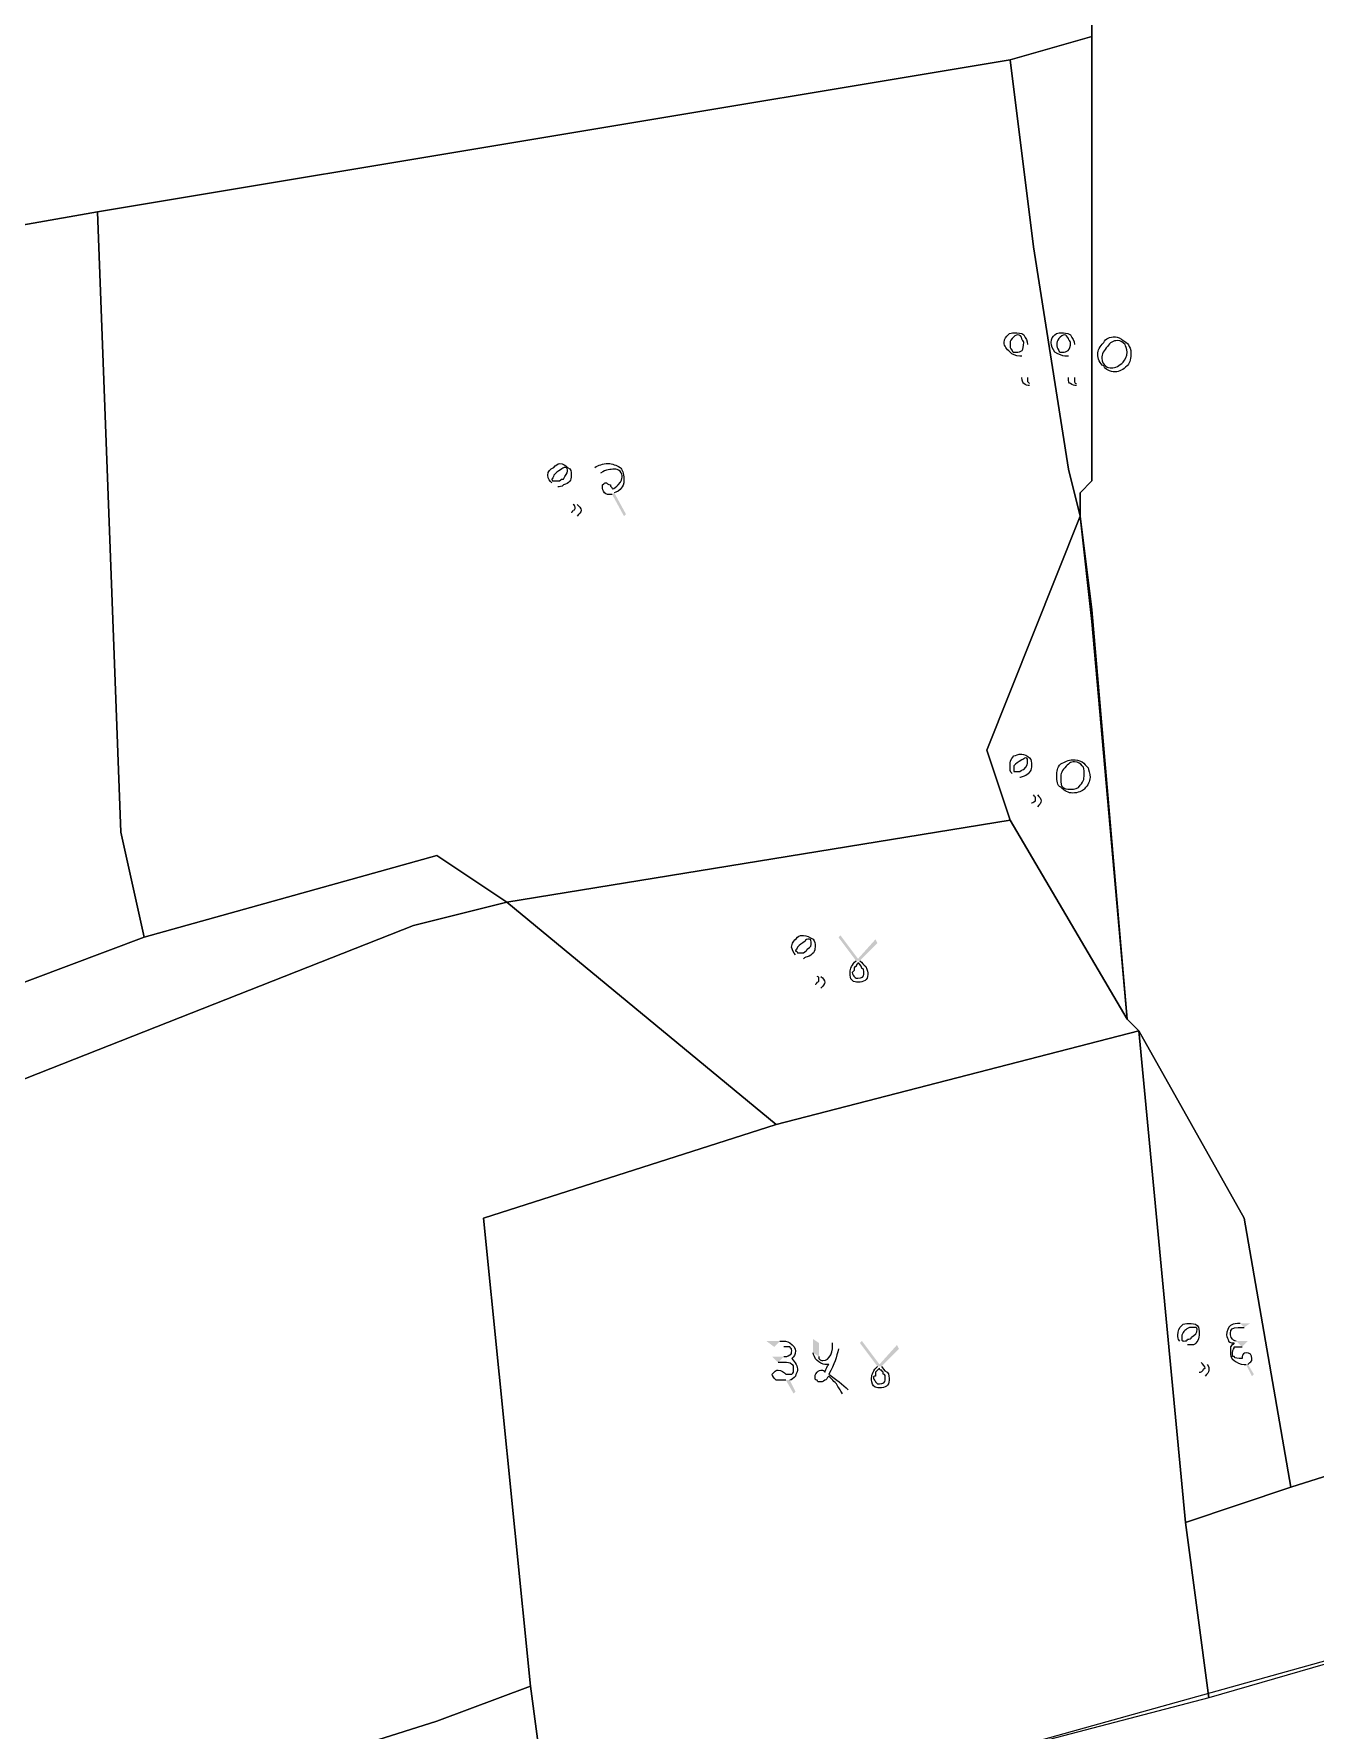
# Model space of a CAD drawing. Header units: inches. Extents: x -9985691 to 3643, y -3269800 to 4788.
# Drawn here: x -4980967 to -4980419, y -3258614 to -3257889 of the extents above; entities that cross this region are included whole.
import ezdxf

# ---------------------------------------------------------------- set-up
doc = ezdxf.new("R2010")
doc.units = ezdxf.units.IN
doc.header["$LTSCALE"] = 2
doc.header["$MEASUREMENT"] = 0
doc.layers.add('PDF_Geometry', color=7, linetype='CONTINUOUS')
doc.layers.add('PDF_Solid Fills', color=7, linetype='CONTINUOUS')

msp = doc.modelspace()

# ---------------------------------------------------------------- hatches: boundary and pattern name
at = {"layer": 'PDF_Solid Fills', "transparency": 33554559}
h = msp.add_hatch(color=256, dxfattribs=at)
h.paths.add_polyline_path([(-4980742.76, -3258082.98), (-4980734.43, -3258090.48)], flags=0)
h.paths.add_polyline_path([(-4980734.43, -3258095.48), (-4980736.93, -3258093.82)], flags=0)
h.paths.add_polyline_path([(-4980736.1, -3258090.48), (-4980745.26, -3258081.32)], flags=0)
h.paths.add_polyline_path([(-4980724.43, -3258077.15), (-4980726.93, -3258074.65)], flags=0)
h.paths.add_polyline_path([(-4980718.6, -3258085.48), (-4980713.6, -3258094.65), (-4980714.43, -3258095.48), (-4980719.43, -3258086.32)], flags=0)
h = msp.add_hatch(color=256, dxfattribs=at)
h.paths.add_polyline_path([(-4980637.77, -3258284.65), (-4980630.27, -3258292.15)], flags=0)
h.paths.add_polyline_path([(-4980630.27, -3258297.15), (-4980632.77, -3258295.48)], flags=0)
h.paths.add_polyline_path([(-4980631.93, -3258292.15), (-4980641.1, -3258282.98)], flags=0)
h.paths.add_polyline_path([(-4980615.27, -3258285.48), (-4980622.77, -3258275.48), (-4980621.93, -3258274.65), (-4980614.43, -3258284.65), (-4980606.93, -3258276.32), (-4980606.1, -3258277.98), (-4980613.6, -3258285.48)], flags=0)
h = msp.add_hatch(color=256, dxfattribs=at)
h.paths.add_polyline_path([(-4980473.6, -3258449.65), (-4980465.27, -3258457.98)], flags=0)
h.paths.add_polyline_path([(-4980466.1, -3258462.98), (-4980468.6, -3258461.32)], flags=0)
h.paths.add_polyline_path([(-4980467.77, -3258457.15), (-4980476.93, -3258447.98)], flags=0)
h.paths.add_polyline_path([(-4980449.43, -3258442.15), (-4980446.93, -3258440.48), (-4980451.1, -3258440.48)], flags=0)
h.paths.add_polyline_path([(-4980448.6, -3258457.98), (-4980446.1, -3258462.98), (-4980445.27, -3258462.15), (-4980447.77, -3258457.98)], flags=0)
h.paths.add_polyline_path([(-4980450.27, -3258450.48), (-4980447.77, -3258447.98), (-4980452.77, -3258447.98)], flags=0)
h = msp.add_hatch(color=256, dxfattribs=at)
h.paths.add_polyline_path([(-4980650.26, -3258450.48), (-4980653.6, -3258447.98), (-4980647.76, -3258447.98)], flags=0)
h.paths.add_polyline_path([(-4980643.6, -3258464.65), (-4980641.1, -3258469.65), (-4980641.93, -3258470.48), (-4980645.26, -3258464.65)], flags=0)
h.paths.add_polyline_path([(-4980648.6, -3258457.15), (-4980651.1, -3258454.65), (-4980646.1, -3258454.65)], flags=0)
h.paths.add_polyline_path([(-4980625.26, -3258448.82), (-4980622.76, -3258451.32)], flags=0)
h.paths.add_polyline_path([(-4980618.6, -3258468.82), (-4980621.1, -3258470.48)], flags=0)
h.paths.add_polyline_path([(-4980633.6, -3258452.98), (-4980633.6, -3258447.15), (-4980631.1, -3258448.82), (-4980631.1, -3258454.65)], flags=0)
h.paths.add_polyline_path([(-4980606.1, -3258458.82), (-4980613.6, -3258448.82), (-4980612.76, -3258447.98), (-4980605.26, -3258457.98), (-4980597.76, -3258449.65), (-4980596.93, -3258451.32), (-4980604.43, -3258458.82)], flags=0)

# ---------------------------------------------------------------- linework, layer by layer
at = {"layer": 'PDF_Geometry', "lineweight": 9}
for points in [[(-4981024.43, -3257980.48), (-4980939.43, -3257965.48), (-4980549.43, -3257900.48), (-4980514.43, -3257890.48), (-4980514.43, -3257770.48)], [(-4980514.43, -3257770.48), (-4980514.43, -3257890.48), (-4980549.43, -3257900.48), (-4980939.43, -3257965.48), (-4981024.43, -3257980.48)], [(-4980514.43, -3257770.48), (-4980514.43, -3258080.48), (-4980519.43, -3258085.48), (-4980519.43, -3258095.48), (-4980514.43, -3258140.48), (-4980499.43, -3258310.48), (-4980494.43, -3258315.48), (-4980449.43, -3258395.48), (-4980429.43, -3258510.48), (-4980144.43, -3258420.48)], [(-4980144.43, -3258420.48), (-4980429.43, -3258510.48), (-4980449.43, -3258395.48), (-4980494.43, -3258315.48), (-4980499.43, -3258310.48), (-4980514.43, -3258140.48), (-4980519.43, -3258095.48), (-4980519.43, -3258085.48), (-4980514.43, -3258080.48), (-4980514.43, -3257770.48)], [(-4981024.43, -3257980.48), (-4980939.43, -3257965.48), (-4980929.43, -3258230.48), (-4980919.43, -3258275.48), (-4981079.43, -3258335.48)], [(-4981024.43, -3257980.48), (-4980939.43, -3257965.48), (-4980929.43, -3258230.48), (-4980919.43, -3258275.48), (-4981079.43, -3258335.48)], [(-4981734.43, -3258660.48), (-4981684.43, -3258600.48), (-4981584.43, -3258525.48), (-4981349.43, -3258440.48), (-4981334.43, -3258490.48), (-4981244.43, -3258485.48), (-4981189.43, -3258450.48), (-4981114.43, -3258410.48), (-4981004.43, -3258350.48), (-4980969.43, -3258335.48), (-4980804.43, -3258270.48), (-4980764.43, -3258260.48), (-4980649.43, -3258355.48), (-4980774.43, -3258395.48), (-4980754.43, -3258595.48), (-4980794.43, -3258610.48), (-4980889.43, -3258640.48)], [(-4981734.43, -3258660.48), (-4981684.43, -3258600.48), (-4981584.43, -3258525.48), (-4981349.43, -3258440.48), (-4981334.43, -3258490.48), (-4981244.43, -3258485.48), (-4981189.43, -3258450.48), (-4981114.43, -3258410.48), (-4981004.43, -3258350.48), (-4980969.43, -3258335.48), (-4980804.43, -3258270.48), (-4980764.43, -3258260.48), (-4980649.43, -3258355.48), (-4980774.43, -3258395.48), (-4980754.43, -3258595.48), (-4980794.43, -3258610.48), (-4980889.43, -3258640.48)]]:
    msp.add_lwpolyline(points, dxfattribs=at)
for points in [[(-4980519.43, -3258095.48), (-4980524.43, -3258075.48), (-4980539.43, -3257980.48), (-4980549.43, -3257900.48), (-4980514.43, -3257890.48), (-4980514.43, -3258080.48), (-4980519.43, -3258085.48)], [(-4980519.43, -3258095.48), (-4980524.43, -3258075.48), (-4980539.43, -3257980.48), (-4980549.43, -3257900.48), (-4980514.43, -3257890.48), (-4980514.43, -3258080.48), (-4980519.43, -3258085.48)], [(-4980519.43, -3258095.48), (-4980559.43, -3258195.48), (-4980549.43, -3258225.48), (-4980764.43, -3258260.48), (-4980794.43, -3258240.48), (-4980919.43, -3258275.48), (-4980929.43, -3258230.48), (-4980939.43, -3257965.48), (-4980549.43, -3257900.48), (-4980539.43, -3257980.48), (-4980524.43, -3258075.48)], [(-4980519.43, -3258095.48), (-4980559.43, -3258195.48), (-4980549.43, -3258225.48), (-4980764.43, -3258260.48), (-4980794.43, -3258240.48), (-4980919.43, -3258275.48), (-4980929.43, -3258230.48), (-4980939.43, -3257965.48), (-4980549.43, -3257900.48), (-4980539.43, -3257980.48), (-4980524.43, -3258075.48)], [(-4980514.43, -3258135.48), (-4980499.43, -3258310.48), (-4980549.43, -3258225.48), (-4980559.43, -3258195.48), (-4980519.43, -3258095.48)], [(-4980514.43, -3258135.48), (-4980499.43, -3258310.48), (-4980549.43, -3258225.48), (-4980559.43, -3258195.48), (-4980519.43, -3258095.48)], [(-4980499.43, -3258310.48), (-4980494.43, -3258315.48), (-4980649.43, -3258355.48), (-4980764.43, -3258260.48), (-4980549.43, -3258225.48)], [(-4980499.43, -3258310.48), (-4980494.43, -3258315.48), (-4980649.43, -3258355.48), (-4980764.43, -3258260.48), (-4980549.43, -3258225.48)], [(-4980764.43, -3258260.48), (-4980804.43, -3258270.48), (-4980969.43, -3258335.48), (-4981004.43, -3258350.48), (-4981114.43, -3258410.48), (-4981189.43, -3258450.48), (-4981244.43, -3258485.48), (-4981334.43, -3258490.48), (-4981349.43, -3258440.48), (-4981079.43, -3258335.48), (-4980919.43, -3258275.48), (-4980794.43, -3258240.48)], [(-4980764.43, -3258260.48), (-4980804.43, -3258270.48), (-4980969.43, -3258335.48), (-4981004.43, -3258350.48), (-4981114.43, -3258410.48), (-4981189.43, -3258450.48), (-4981244.43, -3258485.48), (-4981334.43, -3258490.48), (-4981349.43, -3258440.48), (-4981079.43, -3258335.48), (-4980919.43, -3258275.48), (-4980794.43, -3258240.48)], [(-4980774.43, -3258395.48), (-4980649.43, -3258355.48), (-4980494.43, -3258315.48), (-4980474.43, -3258525.48), (-4980464.43, -3258600.48), (-4980579.43, -3258630.48), (-4980744.43, -3258670.48), (-4980754.43, -3258595.48)], [(-4980774.43, -3258395.48), (-4980649.43, -3258355.48), (-4980494.43, -3258315.48), (-4980474.43, -3258525.48), (-4980464.43, -3258600.48), (-4980579.43, -3258630.48), (-4980744.43, -3258670.48), (-4980754.43, -3258595.48)], [(-4980429.43, -3258510.48), (-4980474.43, -3258525.48), (-4980494.43, -3258315.48), (-4980449.43, -3258395.48)], [(-4980429.43, -3258510.48), (-4980474.43, -3258525.48), (-4980494.43, -3258315.48), (-4980449.43, -3258395.48)], [(-4979934.43, -3258415.48), (-4980134.43, -3258495.48), (-4980229.43, -3258535.48), (-4980264.43, -3258545.48), (-4980274.43, -3258545.48), (-4980464.43, -3258600.48), (-4980474.43, -3258525.48), (-4980429.43, -3258510.48), (-4980144.43, -3258420.48), (-4980139.43, -3258415.48), (-4980134.43, -3258415.48), (-4979944.43, -3258355.48), (-4979934.43, -3258350.48)], [(-4979934.43, -3258415.48), (-4980134.43, -3258495.48), (-4980229.43, -3258535.48), (-4980264.43, -3258545.48), (-4980274.43, -3258545.48), (-4980464.43, -3258600.48), (-4980474.43, -3258525.48), (-4980429.43, -3258510.48), (-4980144.43, -3258420.48), (-4980139.43, -3258415.48), (-4980134.43, -3258415.48), (-4979944.43, -3258355.48), (-4979934.43, -3258350.48)], [(-4980744.43, -3258670.48), (-4980579.43, -3258630.48), (-4980274.43, -3258545.48), (-4980264.43, -3258545.48), (-4980254.43, -3258740.48), (-4980724.43, -3258830.48)], [(-4980744.43, -3258670.48), (-4980579.43, -3258630.48), (-4980274.43, -3258545.48), (-4980264.43, -3258545.48), (-4980254.43, -3258740.48), (-4980724.43, -3258830.48)], [(-4980744.43, -3258670.48), (-4980579.43, -3258630.48), (-4980274.43, -3258545.48), (-4980264.43, -3258545.48), (-4980254.43, -3258740.48), (-4980724.43, -3258830.48)], [(-4980744.43, -3258670.48), (-4980579.43, -3258630.48), (-4980274.43, -3258545.48), (-4980264.43, -3258545.48), (-4980254.43, -3258740.48), (-4980724.43, -3258830.48)], [(-4980744.43, -3258670.48), (-4980809.43, -3258690.48), (-4981014.43, -3258775.48), (-4981034.43, -3258780.48), (-4981099.43, -3258790.48), (-4981124.43, -3258855.48), (-4981244.43, -3258905.48), (-4981249.43, -3258850.48), (-4981174.43, -3258820.48), (-4981164.43, -3258740.48), (-4981064.43, -3258730.48), (-4980889.43, -3258640.48), (-4980794.43, -3258610.48), (-4980754.43, -3258595.48)], [(-4980744.43, -3258670.48), (-4980809.43, -3258690.48), (-4981014.43, -3258775.48), (-4981034.43, -3258780.48), (-4981099.43, -3258790.48), (-4981124.43, -3258855.48), (-4981244.43, -3258905.48), (-4981249.43, -3258850.48), (-4981174.43, -3258820.48), (-4981164.43, -3258740.48), (-4981064.43, -3258730.48), (-4980889.43, -3258640.48), (-4980794.43, -3258610.48), (-4980754.43, -3258595.48)]]:
    msp.add_lwpolyline(points, close=True, dxfattribs=at)
at = {"layer": 'PDF_Geometry', "lineweight": 25}
for points in [[(-4980551.93, -3258021.32), (-4980551.93, -3258019.65), (-4980551.1, -3258018.82), (-4980550.26, -3258017.98)], [(-4980550.26, -3258017.98), (-4980549.43, -3258017.15), (-4980548.6, -3258017.15), (-4980547.76, -3258017.15)], [(-4980546.1, -3258017.98), (-4980546.93, -3258017.98), (-4980547.76, -3258018.82), (-4980548.6, -3258019.65)], [(-4980547.76, -3258017.15), (-4980546.1, -3258017.15), (-4980544.43, -3258017.15), (-4980543.6, -3258017.98)], [(-4980544.43, -3258019.65), (-4980544.43, -3258018.82), (-4980545.26, -3258017.98), (-4980546.1, -3258017.98)], [(-4980543.6, -3258017.98), (-4980542.76, -3258019.65), (-4980541.93, -3258020.48), (-4980541.93, -3258022.15)], [(-4980531.93, -3258021.32), (-4980531.93, -3258019.65), (-4980531.1, -3258018.82), (-4980530.26, -3258017.98)], [(-4980530.26, -3258017.98), (-4980529.43, -3258017.15), (-4980528.6, -3258017.15), (-4980527.76, -3258017.15)], [(-4980526.1, -3258017.98), (-4980526.93, -3258017.98), (-4980527.76, -3258018.82), (-4980528.6, -3258019.65)], [(-4980527.76, -3258017.15), (-4980526.1, -3258017.15), (-4980525.26, -3258017.15), (-4980523.6, -3258017.98)], [(-4980524.43, -3258019.65), (-4980525.26, -3258018.82), (-4980525.26, -3258017.98), (-4980526.1, -3258017.98)], [(-4980523.6, -3258017.98), (-4980522.76, -3258019.65), (-4980521.93, -3258020.48), (-4980521.93, -3258022.15)], [(-4980549.43, -3258025.48), (-4980551.1, -3258023.82), (-4980551.93, -3258022.98), (-4980551.93, -3258021.32)], [(-4980548.6, -3258019.65), (-4980549.43, -3258020.48), (-4980549.43, -3258021.32), (-4980549.43, -3258022.15)], [(-4980549.43, -3258022.15), (-4980549.43, -3258022.98), (-4980549.43, -3258023.82), (-4980548.6, -3258024.65)], [(-4980548.6, -3258024.65), (-4980548.6, -3258025.48), (-4980547.76, -3258025.48), (-4980546.93, -3258025.48)], [(-4980546.93, -3258025.48), (-4980544.43, -3258025.48), (-4980543.6, -3258024.65), (-4980543.6, -3258021.32)], [(-4980543.6, -3258021.32), (-4980543.6, -3258020.48), (-4980544.43, -3258020.48), (-4980544.43, -3258019.65)], [(-4980530.26, -3258025.48), (-4980531.1, -3258023.82), (-4980531.93, -3258022.98), (-4980531.93, -3258021.32)], [(-4980528.6, -3258019.65), (-4980529.43, -3258020.48), (-4980529.43, -3258021.32), (-4980529.43, -3258022.15)], [(-4980529.43, -3258022.15), (-4980529.43, -3258022.98), (-4980529.43, -3258023.82), (-4980528.6, -3258024.65)], [(-4980528.6, -3258024.65), (-4980528.6, -3258025.48), (-4980527.76, -3258025.48), (-4980526.93, -3258025.48)], [(-4980526.93, -3258025.48), (-4980525.26, -3258025.48), (-4980523.6, -3258024.65), (-4980523.6, -3258021.32)], [(-4980523.6, -3258021.32), (-4980523.6, -3258020.48), (-4980524.43, -3258020.48), (-4980524.43, -3258019.65)], [(-4980511.93, -3258026.32), (-4980511.93, -3258024.65), (-4980511.1, -3258022.98), (-4980509.43, -3258021.32)], [(-4980507.76, -3258022.98), (-4980509.43, -3258024.65), (-4980510.26, -3258026.32), (-4980510.26, -3258027.98)], [(-4980509.43, -3258021.32), (-4980508.6, -3258019.65), (-4980506.93, -3258018.82), (-4980504.43, -3258018.82)], [(-4980503.6, -3258020.48), (-4980505.26, -3258020.48), (-4980506.93, -3258021.32), (-4980507.76, -3258022.98)], [(-4980504.43, -3258018.82), (-4980503.6, -3258018.82), (-4980501.93, -3258019.65), (-4980501.1, -3258020.48)], [(-4980500.26, -3258022.15), (-4980501.1, -3258021.32), (-4980501.93, -3258020.48), (-4980503.6, -3258020.48)], [(-4980501.1, -3258020.48), (-4980499.43, -3258021.32), (-4980498.6, -3258022.15), (-4980498.6, -3258022.98)], [(-4980499.43, -3258025.48), (-4980499.43, -3258023.82), (-4980500.26, -3258022.98), (-4980500.26, -3258022.15)], [(-4980498.6, -3258022.98), (-4980497.76, -3258023.82), (-4980497.76, -3258025.48), (-4980497.76, -3258026.32)], [(-4980545.26, -3258027.15), (-4980546.93, -3258027.15), (-4980548.6, -3258026.32), (-4980549.43, -3258025.48)], [(-4980544.43, -3258027.15), (-4980544.43, -3258027.15), (-4980545.26, -3258027.15), (-4980545.26, -3258027.15)], [(-4980526.1, -3258027.15), (-4980526.93, -3258027.15), (-4980528.6, -3258026.32), (-4980530.26, -3258025.48)], [(-4980524.43, -3258027.15), (-4980524.43, -3258027.15), (-4980525.26, -3258027.15), (-4980526.1, -3258027.15)], [(-4980509.43, -3258031.32), (-4980511.1, -3258030.48), (-4980511.93, -3258027.98), (-4980511.93, -3258026.32)], [(-4980510.26, -3258027.98), (-4980510.26, -3258029.65), (-4980509.43, -3258030.48), (-4980508.6, -3258031.32)], [(-4980504.43, -3258033.82), (-4980506.93, -3258033.82), (-4980508.6, -3258032.98), (-4980509.43, -3258031.32)], [(-4980508.6, -3258031.32), (-4980507.76, -3258032.15), (-4980506.93, -3258032.15), (-4980506.1, -3258032.15)], [(-4980506.1, -3258032.15), (-4980504.43, -3258032.15), (-4980502.76, -3258031.32), (-4980501.1, -3258029.65)], [(-4980499.43, -3258031.32), (-4980501.1, -3258032.98), (-4980502.76, -3258033.82), (-4980504.43, -3258033.82)], [(-4980501.1, -3258029.65), (-4980500.26, -3258028.82), (-4980499.43, -3258027.15), (-4980499.43, -3258025.48)], [(-4980497.76, -3258026.32), (-4980497.76, -3258028.82), (-4980498.6, -3258030.48), (-4980499.43, -3258031.32)], [(-4980543.6, -3258038.82), (-4980543.6, -3258038.82), (-4980544.43, -3258037.98), (-4980544.43, -3258036.32)], [(-4980541.1, -3258039.65), (-4980541.93, -3258039.65), (-4980542.76, -3258039.65), (-4980543.6, -3258038.82)], [(-4980541.93, -3258036.32), (-4980541.93, -3258037.15), (-4980541.93, -3258037.98), (-4980541.93, -3258037.98)], [(-4980541.93, -3258037.98), (-4980541.93, -3258037.98), (-4980541.1, -3258038.82), (-4980541.1, -3258038.82)], [(-4980523.6, -3258038.82), (-4980524.43, -3258038.82), (-4980524.43, -3258037.98), (-4980524.43, -3258036.32)], [(-4980521.1, -3258039.65), (-4980521.93, -3258039.65), (-4980522.76, -3258039.65), (-4980523.6, -3258038.82)], [(-4980521.93, -3258036.32), (-4980521.93, -3258037.15), (-4980521.93, -3258037.98), (-4980521.93, -3258037.98)], [(-4980521.93, -3258037.98), (-4980521.93, -3258037.98), (-4980521.93, -3258038.82), (-4980521.1, -3258038.82)], [(-4980746.93, -3258077.98), (-4980746.93, -3258076.32), (-4980746.1, -3258075.48), (-4980744.43, -3258074.65)], [(-4980744.43, -3258074.65), (-4980743.6, -3258073.82), (-4980742.76, -3258072.98), (-4980741.93, -3258072.98)], [(-4980741.1, -3258075.48), (-4980742.76, -3258076.32), (-4980743.6, -3258077.15), (-4980744.43, -3258077.98)], [(-4980741.93, -3258072.98), (-4980740.26, -3258072.98), (-4980739.43, -3258073.82), (-4980738.6, -3258074.65)], [(-4980739.43, -3258074.65), (-4980740.26, -3258074.65), (-4980741.1, -3258075.48), (-4980741.1, -3258075.48)], [(-4980738.6, -3258076.32), (-4980738.6, -3258075.48), (-4980738.6, -3258074.65), (-4980739.43, -3258074.65)], [(-4980738.6, -3258074.65), (-4980736.93, -3258075.48), (-4980736.93, -3258076.32), (-4980736.93, -3258077.98)], [(-4980726.93, -3258074.65), (-4980725.26, -3258073.82), (-4980723.6, -3258072.98), (-4980721.1, -3258072.98)], [(-4980718.6, -3258075.48), (-4980720.26, -3258075.48), (-4980721.93, -3258075.48), (-4980724.43, -3258077.15)], [(-4980721.1, -3258072.98), (-4980719.43, -3258072.98), (-4980717.76, -3258073.82), (-4980716.1, -3258074.65)], [(-4980716.1, -3258076.32), (-4980716.93, -3258075.48), (-4980717.76, -3258075.48), (-4980718.6, -3258075.48)], [(-4980716.1, -3258074.65), (-4980715.26, -3258075.48), (-4980714.43, -3258077.15), (-4980714.43, -3258079.65)], [(-4980745.26, -3258081.32), (-4980746.1, -3258080.48), (-4980746.93, -3258079.65), (-4980746.93, -3258077.98)], [(-4980744.43, -3258077.98), (-4980744.43, -3258078.82), (-4980745.26, -3258079.65), (-4980745.26, -3258079.65)], [(-4980745.26, -3258079.65), (-4980745.26, -3258079.65), (-4980745.26, -3258080.48), (-4980744.43, -3258080.48)], [(-4980744.43, -3258080.48), (-4980744.43, -3258080.48), (-4980744.43, -3258080.48), (-4980743.6, -3258080.48)], [(-4980743.6, -3258080.48), (-4980743.6, -3258080.48), (-4980742.76, -3258080.48), (-4980741.93, -3258080.48)], [(-4980740.26, -3258082.15), (-4980741.1, -3258082.98), (-4980741.93, -3258082.98), (-4980742.76, -3258082.98)], [(-4980741.93, -3258080.48), (-4980741.1, -3258079.65), (-4980741.1, -3258079.65), (-4980740.26, -3258079.65)], [(-4980740.26, -3258079.65), (-4980739.43, -3258077.98), (-4980738.6, -3258077.15), (-4980738.6, -3258076.32)], [(-4980736.93, -3258077.98), (-4980736.93, -3258080.48), (-4980737.76, -3258081.32), (-4980740.26, -3258082.15)], [(-4980723.6, -3258082.15), (-4980722.76, -3258081.32), (-4980722.76, -3258081.32), (-4980721.93, -3258081.32)], [(-4980723.6, -3258082.98), (-4980723.6, -3258082.98), (-4980723.6, -3258082.15), (-4980723.6, -3258082.15)], [(-4980722.76, -3258085.48), (-4980723.6, -3258084.65), (-4980723.6, -3258083.82), (-4980723.6, -3258082.98)], [(-4980721.93, -3258081.32), (-4980721.93, -3258081.32), (-4980721.1, -3258082.15), (-4980720.26, -3258082.15)], [(-4980720.26, -3258082.15), (-4980720.26, -3258082.98), (-4980719.43, -3258082.98), (-4980719.43, -3258083.82)], [(-4980719.43, -3258083.82), (-4980718.6, -3258083.82), (-4980717.76, -3258082.98), (-4980716.93, -3258082.15)], [(-4980715.26, -3258082.98), (-4980716.1, -3258084.65), (-4980717.76, -3258085.48), (-4980718.6, -3258085.48)], [(-4980716.93, -3258082.15), (-4980715.26, -3258080.48), (-4980715.26, -3258079.65), (-4980715.26, -3258078.82)], [(-4980715.26, -3258078.82), (-4980715.26, -3258077.98), (-4980715.26, -3258077.15), (-4980716.1, -3258076.32)], [(-4980714.43, -3258079.65), (-4980714.43, -3258080.48), (-4980714.43, -3258082.15), (-4980715.26, -3258082.98)], [(-4980735.26, -3258092.15), (-4980735.26, -3258091.32), (-4980735.26, -3258091.32), (-4980736.1, -3258090.48)], [(-4980734.43, -3258090.48), (-4980733.6, -3258091.32), (-4980732.76, -3258092.15), (-4980732.76, -3258092.98)], [(-4980720.26, -3258086.32), (-4980721.1, -3258086.32), (-4980721.93, -3258086.32), (-4980722.76, -3258085.48)], [(-4980719.43, -3258086.32), (-4980720.26, -3258086.32), (-4980720.26, -3258086.32), (-4980720.26, -3258086.32)], [(-4980736.93, -3258093.82), (-4980736.93, -3258093.82), (-4980736.1, -3258093.82), (-4980736.1, -3258092.98)], [(-4980736.1, -3258092.98), (-4980735.26, -3258092.98), (-4980735.26, -3258092.15), (-4980735.26, -3258092.15)], [(-4980732.76, -3258092.98), (-4980732.76, -3258093.82), (-4980733.6, -3258094.65), (-4980734.43, -3258095.48)], [(-4980549.43, -3258202.15), (-4980549.43, -3258200.48), (-4980549.43, -3258199.65), (-4980547.77, -3258197.98)], [(-4980547.77, -3258197.98), (-4980546.93, -3258197.98), (-4980546.1, -3258197.15), (-4980544.43, -3258197.15)], [(-4980544.43, -3258197.15), (-4980543.6, -3258197.15), (-4980541.93, -3258197.98), (-4980541.1, -3258198.82)], [(-4980542.77, -3258198.82), (-4980543.6, -3258198.82), (-4980543.6, -3258199.65), (-4980544.43, -3258199.65)], [(-4980541.93, -3258200.48), (-4980541.93, -3258199.65), (-4980541.93, -3258198.82), (-4980542.77, -3258198.82)], [(-4980541.1, -3258198.82), (-4980540.27, -3258199.65), (-4980540.27, -3258200.48), (-4980540.27, -3258202.15)], [(-4980548.6, -3258205.48), (-4980549.43, -3258204.65), (-4980549.43, -3258203.82), (-4980549.43, -3258202.15)], [(-4980544.43, -3258199.65), (-4980546.1, -3258200.48), (-4980546.93, -3258201.32), (-4980547.77, -3258202.15)], [(-4980547.77, -3258202.15), (-4980547.77, -3258202.98), (-4980547.77, -3258203.82), (-4980547.77, -3258203.82)], [(-4980547.77, -3258203.82), (-4980547.77, -3258203.82), (-4980547.77, -3258204.65), (-4980547.77, -3258204.65)], [(-4980547.77, -3258204.65), (-4980547.77, -3258204.65), (-4980547.77, -3258204.65), (-4980546.93, -3258204.65)], [(-4980546.93, -3258204.65), (-4980546.1, -3258204.65), (-4980546.1, -3258204.65), (-4980545.27, -3258204.65)], [(-4980545.27, -3258204.65), (-4980544.43, -3258203.82), (-4980543.6, -3258203.82), (-4980543.6, -3258203.82)], [(-4980542.77, -3258206.32), (-4980544.43, -3258207.15), (-4980545.27, -3258207.15), (-4980545.27, -3258207.15)], [(-4980543.6, -3258203.82), (-4980541.93, -3258202.15), (-4980541.93, -3258201.32), (-4980541.93, -3258200.48)], [(-4980540.27, -3258202.15), (-4980540.27, -3258203.82), (-4980541.1, -3258205.48), (-4980542.77, -3258206.32)], [(-4980529.43, -3258206.32), (-4980529.43, -3258204.65), (-4980529.43, -3258202.98), (-4980527.77, -3258201.32)], [(-4980527.77, -3258211.32), (-4980529.43, -3258210.48), (-4980529.43, -3258208.82), (-4980529.43, -3258206.32)], [(-4980527.77, -3258201.32), (-4980526.1, -3258200.48), (-4980524.43, -3258199.65), (-4980522.77, -3258199.65)], [(-4980526.1, -3258202.98), (-4980527.77, -3258204.65), (-4980527.77, -3258206.32), (-4980527.77, -3258207.98)], [(-4980521.93, -3258200.48), (-4980523.6, -3258200.48), (-4980524.43, -3258201.32), (-4980526.1, -3258202.98)], [(-4980522.77, -3258199.65), (-4980521.1, -3258199.65), (-4980520.27, -3258199.65), (-4980518.6, -3258200.48)], [(-4980518.6, -3258202.15), (-4980519.43, -3258201.32), (-4980520.27, -3258200.48), (-4980521.93, -3258200.48)], [(-4980519.43, -3258210.48), (-4980517.77, -3258208.82), (-4980517.77, -3258207.15), (-4980517.77, -3258205.48)], [(-4980518.6, -3258200.48), (-4980517.77, -3258201.32), (-4980516.93, -3258202.15), (-4980516.1, -3258202.98)], [(-4980517.77, -3258205.48), (-4980517.77, -3258203.82), (-4980517.77, -3258202.98), (-4980518.6, -3258202.15)], [(-4980516.1, -3258202.98), (-4980516.1, -3258203.82), (-4980515.27, -3258205.48), (-4980515.27, -3258207.15)], [(-4980527.77, -3258207.98), (-4980527.77, -3258209.65), (-4980527.77, -3258210.48), (-4980526.93, -3258211.32)], [(-4980522.77, -3258213.82), (-4980524.43, -3258213.82), (-4980526.1, -3258212.98), (-4980527.77, -3258211.32)], [(-4980526.93, -3258211.32), (-4980526.1, -3258212.15), (-4980525.27, -3258212.15), (-4980523.6, -3258212.15)], [(-4980523.6, -3258212.15), (-4980521.93, -3258212.15), (-4980520.27, -3258212.15), (-4980519.43, -3258210.48)], [(-4980517.77, -3258212.15), (-4980518.6, -3258212.98), (-4980520.27, -3258213.82), (-4980522.77, -3258213.82)], [(-4980515.27, -3258207.15), (-4980515.27, -3258208.82), (-4980516.1, -3258210.48), (-4980517.77, -3258212.15)], [(-4980540.27, -3258217.98), (-4980540.27, -3258217.98), (-4980539.43, -3258217.98), (-4980538.6, -3258217.15)], [(-4980538.6, -3258216.32), (-4980538.6, -3258215.48), (-4980538.6, -3258215.48), (-4980539.43, -3258214.65)], [(-4980538.6, -3258217.15), (-4980538.6, -3258217.15), (-4980538.6, -3258216.32), (-4980538.6, -3258216.32)], [(-4980537.77, -3258214.65), (-4980536.93, -3258215.48), (-4980536.1, -3258216.32), (-4980536.1, -3258217.15)], [(-4980536.1, -3258217.15), (-4980536.1, -3258217.98), (-4980536.93, -3258218.82), (-4980537.77, -3258219.65)], [(-4980642.77, -3258279.65), (-4980642.77, -3258277.98), (-4980641.93, -3258277.15), (-4980640.27, -3258275.48)], [(-4980640.27, -3258275.48), (-4980639.43, -3258274.65), (-4980638.6, -3258274.65), (-4980637.77, -3258274.65)], [(-4980636.93, -3258277.15), (-4980638.6, -3258277.98), (-4980639.43, -3258278.82), (-4980640.27, -3258279.65)], [(-4980637.77, -3258274.65), (-4980636.1, -3258274.65), (-4980635.27, -3258275.48), (-4980633.6, -3258276.32)], [(-4980635.27, -3258276.32), (-4980636.1, -3258276.32), (-4980636.93, -3258276.32), (-4980636.93, -3258277.15)], [(-4980636.1, -3258280.48), (-4980634.43, -3258279.65), (-4980634.43, -3258278.82), (-4980634.43, -3258277.98)], [(-4980634.43, -3258277.98), (-4980634.43, -3258277.15), (-4980634.43, -3258276.32), (-4980635.27, -3258276.32)], [(-4980633.6, -3258276.32), (-4980632.77, -3258277.15), (-4980632.77, -3258277.98), (-4980632.77, -3258279.65)], [(-4980641.1, -3258282.98), (-4980641.93, -3258282.15), (-4980642.77, -3258280.48), (-4980642.77, -3258279.65)], [(-4980640.27, -3258279.65), (-4980640.27, -3258280.48), (-4980641.1, -3258280.48), (-4980641.1, -3258281.32)], [(-4980641.1, -3258281.32), (-4980641.1, -3258281.32), (-4980640.27, -3258281.32), (-4980640.27, -3258282.15)], [(-4980640.27, -3258282.15), (-4980640.27, -3258282.15), (-4980640.27, -3258282.15), (-4980639.43, -3258282.15)], [(-4980639.43, -3258282.15), (-4980638.6, -3258282.15), (-4980638.6, -3258282.15), (-4980637.77, -3258282.15)], [(-4980637.77, -3258282.15), (-4980636.93, -3258281.32), (-4980636.1, -3258281.32), (-4980636.1, -3258280.48)], [(-4980636.1, -3258283.82), (-4980636.93, -3258283.82), (-4980637.77, -3258284.65), (-4980637.77, -3258284.65)], [(-4980632.77, -3258279.65), (-4980632.77, -3258281.32), (-4980633.6, -3258282.98), (-4980636.1, -3258283.82)], [(-4980617.77, -3258290.48), (-4980617.77, -3258288.82), (-4980616.93, -3258287.15), (-4980615.27, -3258285.48)], [(-4980614.43, -3258286.32), (-4980614.43, -3258287.15), (-4980615.27, -3258287.15), (-4980615.27, -3258287.98)], [(-4980613.6, -3258287.15), (-4980613.6, -3258287.15), (-4980613.6, -3258287.15), (-4980614.43, -3258286.32)], [(-4980613.6, -3258285.48), (-4980612.77, -3258286.32), (-4980611.93, -3258287.15), (-4980611.1, -3258287.98)], [(-4980631.1, -3258293.82), (-4980631.1, -3258292.98), (-4980631.1, -3258292.15), (-4980631.93, -3258292.15)], [(-4980630.27, -3258292.15), (-4980629.43, -3258292.98), (-4980628.6, -3258293.82), (-4980628.6, -3258294.65)], [(-4980616.93, -3258293.82), (-4980617.77, -3258292.98), (-4980617.77, -3258292.15), (-4980617.77, -3258290.48)], [(-4980616.1, -3258289.65), (-4980616.1, -3258289.65), (-4980616.93, -3258290.48), (-4980616.93, -3258290.48)], [(-4980616.93, -3258290.48), (-4980616.93, -3258291.32), (-4980616.1, -3258292.15), (-4980616.1, -3258292.15)], [(-4980615.27, -3258287.98), (-4980616.1, -3258287.98), (-4980616.1, -3258288.82), (-4980616.1, -3258289.65)], [(-4980616.1, -3258292.15), (-4980615.27, -3258292.98), (-4980615.27, -3258292.98), (-4980614.43, -3258292.98)], [(-4980614.43, -3258292.98), (-4980612.77, -3258292.98), (-4980611.93, -3258292.15), (-4980611.93, -3258291.32)], [(-4980610.27, -3258291.32), (-4980610.27, -3258293.82), (-4980611.93, -3258294.65), (-4980614.43, -3258294.65)], [(-4980612.77, -3258288.82), (-4980612.77, -3258288.82), (-4980612.77, -3258287.98), (-4980613.6, -3258287.15)], [(-4980611.93, -3258290.48), (-4980611.93, -3258289.65), (-4980611.93, -3258288.82), (-4980612.77, -3258288.82)], [(-4980611.93, -3258291.32), (-4980611.93, -3258291.32), (-4980611.93, -3258290.48), (-4980611.93, -3258290.48)], [(-4980611.1, -3258287.98), (-4980610.27, -3258289.65), (-4980610.27, -3258290.48), (-4980610.27, -3258291.32)], [(-4980632.77, -3258295.48), (-4980632.77, -3258295.48), (-4980631.93, -3258295.48), (-4980631.93, -3258294.65)], [(-4980631.93, -3258294.65), (-4980631.1, -3258294.65), (-4980631.1, -3258293.82), (-4980631.1, -3258293.82)], [(-4980628.6, -3258294.65), (-4980628.6, -3258295.48), (-4980629.43, -3258296.32), (-4980630.27, -3258297.15)], [(-4980614.43, -3258294.65), (-4980615.27, -3258294.65), (-4980616.1, -3258294.65), (-4980616.93, -3258293.82)], [(-4980477.77, -3258445.48), (-4980477.77, -3258443.82), (-4980476.93, -3258442.15), (-4980476.1, -3258441.32)], [(-4980476.93, -3258447.98), (-4980477.77, -3258447.15), (-4980477.77, -3258446.32), (-4980477.77, -3258445.48)], [(-4980476.1, -3258441.32), (-4980475.27, -3258440.48), (-4980474.43, -3258440.48), (-4980472.77, -3258440.48)], [(-4980472.77, -3258442.15), (-4980474.43, -3258442.98), (-4980475.27, -3258443.82), (-4980476.1, -3258445.48)], [(-4980476.1, -3258445.48), (-4980476.1, -3258446.32), (-4980476.1, -3258446.32), (-4980476.1, -3258447.15)], [(-4980472.77, -3258440.48), (-4980471.93, -3258440.48), (-4980470.27, -3258440.48), (-4980469.43, -3258441.32)], [(-4980471.1, -3258442.15), (-4980471.93, -3258442.15), (-4980471.93, -3258442.15), (-4980472.77, -3258442.15)], [(-4980471.93, -3258446.32), (-4980470.27, -3258445.48), (-4980469.43, -3258444.65), (-4980469.43, -3258442.98)], [(-4980469.43, -3258442.98), (-4980469.43, -3258442.15), (-4980470.27, -3258442.15), (-4980471.1, -3258442.15)], [(-4980468.6, -3258444.65), (-4980468.6, -3258447.15), (-4980469.43, -3258448.82), (-4980471.1, -3258449.65)], [(-4980469.43, -3258441.32), (-4980468.6, -3258442.15), (-4980468.6, -3258443.82), (-4980468.6, -3258444.65)], [(-4980455.27, -3258441.32), (-4980456.1, -3258442.15), (-4980456.93, -3258443.82), (-4980456.93, -3258445.48)], [(-4980456.93, -3258445.48), (-4980456.93, -3258446.32), (-4980456.1, -3258447.15), (-4980456.1, -3258447.98)], [(-4980451.1, -3258440.48), (-4980452.77, -3258440.48), (-4980453.6, -3258440.48), (-4980455.27, -3258441.32)], [(-4980455.27, -3258444.65), (-4980455.27, -3258442.98), (-4980454.43, -3258442.15), (-4980451.93, -3258442.15)], [(-4980454.43, -3258447.15), (-4980455.27, -3258446.32), (-4980455.27, -3258445.48), (-4980455.27, -3258444.65)], [(-4980451.93, -3258442.15), (-4980451.1, -3258442.15), (-4980451.1, -3258442.15), (-4980450.27, -3258442.15)], [(-4980450.27, -3258442.15), (-4980449.43, -3258442.15), (-4980449.43, -3258442.15), (-4980449.43, -3258442.15)], [(-4980647.76, -3258447.98), (-4980646.1, -3258447.98), (-4980644.43, -3258447.98), (-4980643.6, -3258448.82)], [(-4980643.6, -3258450.48), (-4980643.6, -3258450.48), (-4980644.43, -3258450.48), (-4980646.1, -3258450.48)], [(-4980643.6, -3258448.82), (-4980641.93, -3258449.65), (-4980641.1, -3258451.32), (-4980641.1, -3258452.15)], [(-4980642.76, -3258452.15), (-4980642.76, -3258451.32), (-4980642.76, -3258451.32), (-4980643.6, -3258450.48)], [(-4980643.6, -3258453.82), (-4980642.76, -3258453.82), (-4980642.76, -3258452.98), (-4980642.76, -3258452.15)], [(-4980641.1, -3258452.15), (-4980641.1, -3258453.82), (-4980641.93, -3258454.65), (-4980642.76, -3258455.48)], [(-4980631.93, -3258456.32), (-4980632.76, -3258455.48), (-4980633.6, -3258453.82), (-4980633.6, -3258452.98)], [(-4980622.76, -3258451.32), (-4980623.6, -3258454.65), (-4980624.43, -3258457.98), (-4980626.93, -3258462.15)], [(-4980626.1, -3258453.82), (-4980625.26, -3258452.15), (-4980625.26, -3258450.48), (-4980625.26, -3258448.82)], [(-4980476.1, -3258447.15), (-4980476.1, -3258447.98), (-4980475.27, -3258447.98), (-4980475.27, -3258447.98)], [(-4980475.27, -3258447.98), (-4980474.43, -3258447.98), (-4980473.6, -3258447.98), (-4980473.6, -3258447.15)], [(-4980473.6, -3258447.15), (-4980472.77, -3258447.15), (-4980471.93, -3258447.15), (-4980471.93, -3258446.32)], [(-4980471.1, -3258449.65), (-4980472.77, -3258449.65), (-4980472.77, -3258449.65), (-4980473.6, -3258449.65)], [(-4980456.1, -3258447.98), (-4980455.27, -3258448.82), (-4980454.43, -3258448.82), (-4980453.6, -3258448.82)], [(-4980453.6, -3258448.82), (-4980454.43, -3258449.65), (-4980455.27, -3258450.48), (-4980455.27, -3258450.48)], [(-4980455.27, -3258450.48), (-4980455.27, -3258451.32), (-4980455.27, -3258452.15), (-4980455.27, -3258452.98)], [(-4980455.27, -3258452.98), (-4980455.27, -3258453.82), (-4980455.27, -3258455.48), (-4980453.6, -3258456.32)], [(-4980452.77, -3258447.98), (-4980453.6, -3258447.98), (-4980454.43, -3258447.15), (-4980454.43, -3258447.15)], [(-4980454.43, -3258452.98), (-4980454.43, -3258451.32), (-4980453.6, -3258451.32), (-4980453.6, -3258450.48)], [(-4980454.43, -3258453.82), (-4980454.43, -3258453.82), (-4980454.43, -3258452.98), (-4980454.43, -3258452.98)], [(-4980453.6, -3258450.48), (-4980452.77, -3258450.48), (-4980451.93, -3258450.48), (-4980450.27, -3258450.48)], [(-4980448.6, -3258452.98), (-4980449.43, -3258452.98), (-4980450.27, -3258453.82), (-4980450.27, -3258454.65)], [(-4980446.1, -3258455.48), (-4980446.1, -3258453.82), (-4980446.93, -3258452.98), (-4980448.6, -3258452.98)], [(-4980646.93, -3258457.15), (-4980647.76, -3258457.15), (-4980648.6, -3258457.15), (-4980648.6, -3258457.15)], [(-4980646.1, -3258457.15), (-4980646.1, -3258457.15), (-4980646.93, -3258457.15), (-4980646.93, -3258457.15)], [(-4980646.1, -3258454.65), (-4980645.26, -3258454.65), (-4980644.43, -3258454.65), (-4980643.6, -3258453.82)], [(-4980642.76, -3258457.98), (-4980643.6, -3258457.15), (-4980644.43, -3258457.15), (-4980646.1, -3258457.15)], [(-4980642.76, -3258455.48), (-4980641.1, -3258457.15), (-4980640.26, -3258458.82), (-4980640.26, -3258460.48)], [(-4980641.93, -3258460.48), (-4980641.93, -3258458.82), (-4980641.93, -3258457.98), (-4980642.76, -3258457.98)], [(-4980628.6, -3258457.98), (-4980629.43, -3258457.98), (-4980631.1, -3258457.15), (-4980631.93, -3258456.32)], [(-4980631.1, -3258454.65), (-4980631.1, -3258454.65), (-4980631.1, -3258455.48), (-4980631.1, -3258455.48)], [(-4980631.1, -3258455.48), (-4980630.26, -3258456.32), (-4980630.26, -3258456.32), (-4980629.43, -3258456.32)], [(-4980629.43, -3258456.32), (-4980627.76, -3258456.32), (-4980626.93, -3258455.48), (-4980626.1, -3258453.82)], [(-4980628.6, -3258461.32), (-4980627.76, -3258459.65), (-4980627.76, -3258458.82), (-4980626.93, -3258457.98)], [(-4980626.93, -3258457.98), (-4980627.76, -3258457.98), (-4980627.76, -3258457.98), (-4980628.6, -3258457.98)], [(-4980608.6, -3258463.82), (-4980608.6, -3258462.15), (-4980607.76, -3258460.48), (-4980606.1, -3258458.82)], [(-4980605.26, -3258459.65), (-4980605.26, -3258459.65), (-4980606.1, -3258460.48), (-4980606.93, -3258461.32)], [(-4980604.43, -3258460.48), (-4980604.43, -3258460.48), (-4980605.26, -3258460.48), (-4980605.26, -3258459.65)], [(-4980604.43, -3258458.82), (-4980603.6, -3258459.65), (-4980603.6, -3258460.48), (-4980601.93, -3258461.32)], [(-4980466.1, -3258459.65), (-4980466.1, -3258458.82), (-4980466.93, -3258457.98), (-4980467.77, -3258457.15)], [(-4980466.93, -3258460.48), (-4980466.93, -3258459.65), (-4980466.1, -3258459.65), (-4980466.1, -3258459.65)], [(-4980465.27, -3258457.98), (-4980464.43, -3258458.82), (-4980464.43, -3258459.65), (-4980464.43, -3258460.48)], [(-4980453.6, -3258454.65), (-4980454.43, -3258454.65), (-4980454.43, -3258454.65), (-4980454.43, -3258453.82)], [(-4980450.27, -3258455.48), (-4980451.93, -3258455.48), (-4980453.6, -3258455.48), (-4980453.6, -3258454.65)], [(-4980453.6, -3258456.32), (-4980452.77, -3258457.15), (-4980451.1, -3258457.98), (-4980449.43, -3258457.98)], [(-4980450.27, -3258454.65), (-4980450.27, -3258455.48), (-4980450.27, -3258455.48), (-4980450.27, -3258455.48)], [(-4980449.43, -3258457.98), (-4980449.43, -3258457.98), (-4980449.43, -3258457.98), (-4980448.6, -3258457.98)], [(-4980447.77, -3258457.98), (-4980446.93, -3258457.15), (-4980446.93, -3258457.15), (-4980446.1, -3258456.32)], [(-4980446.1, -3258456.32), (-4980446.1, -3258456.32), (-4980446.1, -3258455.48), (-4980446.1, -3258455.48)], [(-4980651.1, -3258462.15), (-4980651.1, -3258462.15), (-4980650.26, -3258461.32), (-4980650.26, -3258461.32)], [(-4980649.43, -3258464.65), (-4980650.26, -3258463.82), (-4980651.1, -3258462.98), (-4980651.1, -3258462.15)], [(-4980650.26, -3258461.32), (-4980649.43, -3258460.48), (-4980649.43, -3258460.48), (-4980648.6, -3258460.48)], [(-4980647.76, -3258464.65), (-4980648.6, -3258464.65), (-4980648.6, -3258464.65), (-4980649.43, -3258464.65)], [(-4980648.6, -3258460.48), (-4980646.93, -3258460.48), (-4980646.1, -3258461.32), (-4980645.26, -3258462.15)], [(-4980645.26, -3258464.65), (-4980646.1, -3258464.65), (-4980646.93, -3258464.65), (-4980647.76, -3258464.65)], [(-4980645.26, -3258462.15), (-4980644.43, -3258462.15), (-4980643.6, -3258462.15), (-4980642.76, -3258462.15)], [(-4980641.1, -3258462.98), (-4980641.93, -3258463.82), (-4980642.76, -3258464.65), (-4980643.6, -3258464.65)], [(-4980642.76, -3258462.15), (-4980641.93, -3258461.32), (-4980641.93, -3258461.32), (-4980641.93, -3258460.48)], [(-4980640.26, -3258460.48), (-4980640.26, -3258461.32), (-4980641.1, -3258462.15), (-4980641.1, -3258462.98)], [(-4980632.76, -3258463.82), (-4980632.76, -3258462.98), (-4980632.76, -3258462.15), (-4980631.93, -3258461.32)], [(-4980631.93, -3258464.65), (-4980632.76, -3258464.65), (-4980632.76, -3258463.82), (-4980632.76, -3258463.82)], [(-4980631.93, -3258461.32), (-4980631.93, -3258461.32), (-4980631.1, -3258460.48), (-4980630.26, -3258460.48)], [(-4980630.26, -3258465.48), (-4980631.1, -3258465.48), (-4980631.93, -3258465.48), (-4980631.93, -3258464.65)], [(-4980630.26, -3258460.48), (-4980629.43, -3258460.48), (-4980628.6, -3258460.48), (-4980628.6, -3258461.32)], [(-4980628.6, -3258464.65), (-4980629.43, -3258465.48), (-4980630.26, -3258465.48), (-4980630.26, -3258465.48)], [(-4980626.93, -3258462.98), (-4980627.76, -3258463.82), (-4980627.76, -3258464.65), (-4980628.6, -3258464.65)], [(-4980626.93, -3258462.15), (-4980623.6, -3258464.65), (-4980621.1, -3258466.32), (-4980618.6, -3258468.82)], [(-4980623.6, -3258466.32), (-4980625.26, -3258464.65), (-4980626.1, -3258463.82), (-4980626.93, -3258462.98)], [(-4980621.1, -3258470.48), (-4980621.93, -3258468.82), (-4980622.76, -3258467.98), (-4980623.6, -3258466.32)], [(-4980607.76, -3258467.15), (-4980608.6, -3258466.32), (-4980608.6, -3258464.65), (-4980608.6, -3258463.82)], [(-4980606.93, -3258462.98), (-4980607.76, -3258462.98), (-4980607.76, -3258462.98), (-4980607.76, -3258463.82)], [(-4980607.76, -3258463.82), (-4980607.76, -3258464.65), (-4980606.93, -3258464.65), (-4980606.93, -3258465.48)], [(-4980605.26, -3258467.98), (-4980606.1, -3258467.98), (-4980606.93, -3258467.98), (-4980607.76, -3258467.15)], [(-4980606.93, -3258461.32), (-4980606.93, -3258461.32), (-4980606.93, -3258462.15), (-4980606.93, -3258462.98)], [(-4980606.93, -3258465.48), (-4980606.1, -3258466.32), (-4980606.1, -3258466.32), (-4980605.26, -3258466.32)], [(-4980605.26, -3258466.32), (-4980603.6, -3258466.32), (-4980602.76, -3258465.48), (-4980602.76, -3258464.65)], [(-4980601.1, -3258464.65), (-4980601.1, -3258467.15), (-4980602.76, -3258467.98), (-4980605.26, -3258467.98)], [(-4980603.6, -3258462.15), (-4980603.6, -3258461.32), (-4980603.6, -3258461.32), (-4980604.43, -3258460.48)], [(-4980602.76, -3258463.82), (-4980602.76, -3258462.98), (-4980602.76, -3258462.15), (-4980603.6, -3258462.15)], [(-4980602.76, -3258464.65), (-4980602.76, -3258463.82), (-4980602.76, -3258463.82), (-4980602.76, -3258463.82)], [(-4980601.93, -3258461.32), (-4980601.1, -3258462.15), (-4980601.1, -3258463.82), (-4980601.1, -3258464.65)], [(-4980468.6, -3258461.32), (-4980467.77, -3258461.32), (-4980467.77, -3258461.32), (-4980466.93, -3258460.48)], [(-4980464.43, -3258460.48), (-4980464.43, -3258461.32), (-4980465.27, -3258462.15), (-4980466.1, -3258462.98)]]:
    msp.add_open_spline(points, degree=3, dxfattribs=at)

doc.saveas('drawing.dxf')
